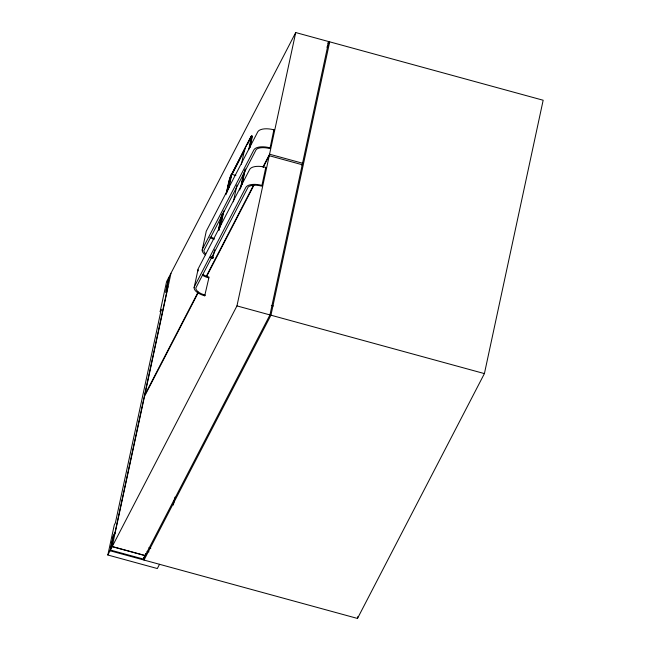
<?xml version="1.0" encoding="UTF-8"?>
<svg xmlns="http://www.w3.org/2000/svg" width="651" height="651" viewBox="0 0 651 651"><rect width="100%" height="100%" fill="white"/><g stroke="black" fill="none" stroke-linecap="round" stroke-linejoin="round"><path stroke-width="0.98" d="M251.31 139.176L249.463 147.801M107.838 555.002L114.291 524.966L115.39 522.843L161.236 309.575L160.13 311.699L166.591 281.655L168.788 277.407L165.566 292.429L167.397 288.889L115.097 532.201L113.266 535.74L110.035 550.762L107.838 555.002L157.322 568.543L159.528 564.295M110.401 550.054L112.167 546.653L145.157 555.677L143.399 559.079L110.401 550.054L113.307 536.53L115.072 533.136M112.167 546.653L144.522 396.321L198.238 292.69M194.128 287.701L198.002 269.677M202.192 250.155L206.066 232.13A13.761 6.201 12.1 0 1 206.383 230.959L257.739 131.884A13.761 6.201 12.1 0 1 273.876 129.834L270.108 147.883L269.742 148.591L267.333 148.046A12.035 5.42 12.1 0 0 256.25 149.453L203.893 250.464A12.035 5.42 12.1 0 0 205.732 253.857M143.399 559.079L143.798 557.199M145.083 555.083L144.017 560.055L270.946 315.198L329.699 41.843L543.162 100.238L484.409 373.593L357.489 618.45L110.035 550.762M145.23 555.539L269.953 314.921L302.235 164.736L269.245 155.703L236.956 305.897L112.241 546.514L145.23 555.539L145.653 553.562M221.788 214.212L218.679 228.704A5.843 0.635 -74.7 0 0 218.476 229.99M225.987 194.657L228.704 182.052A5.843 0.635 -74.7 0 1 230.657 175.811L231.455 174.24L235.865 175.444M221.47 216.702L218.948 228.452A6.884 0.749 -74.7 0 0 218.614 230.169M226.524 193.192L228.631 183.395A6.884 0.749 -74.7 0 1 228.851 182.418M219.175 227.996L221.698 216.262M226.743 192.786L228.843 183.004M198.197 270.946A13.761 6.201 12.1 0 1 198.319 268.505L249.675 169.431A13.761 6.201 12.1 0 1 265.803 167.38L261.93 185.405A13.761 6.201 12.1 0 0 245.801 187.455L194.446 286.53A13.761 6.201 12.1 0 0 204.707 295.798L209.052 277.098L206.749 276.358A12.035 5.42 12.1 0 1 202.974 274.478M210.257 257.438A13.761 6.201 12.1 0 0 212.771 258.252L214.716 249.748M219.997 227.533L223.391 211.746M228.053 190.027L231.455 174.24M220.966 224.66L223.936 210.843M228.81 188.147L231.78 174.33M233.351 201.777L236.956 184.998M241.407 164.272L244.8 148.477L250.855 136.84A5.843 0.635 -74.7 0 1 250.977 139.086L248.715 149.673M243.669 173.142L240.951 185.738A5.843 0.635 -74.7 0 1 240.252 188.375M243.995 173.231L241.277 185.828A5.843 0.635 -74.7 0 1 240.837 187.586M244.849 169.887L241.692 184.575A6.884 0.749 -74.7 0 1 241.472 185.551M249.479 148.338L251.376 139.517A6.884 0.749 -74.7 0 0 251.196 136.344L231.39 174.558A6.884 0.749 -74.7 0 0 229.673 179.326M242.017 184.664L245.386 169M250.017 147.443L251.701 139.607A6.884 0.749 -74.7 0 0 251.53 136.433L247.38 144.432M173.337 505.054L175.046 497.104M263.028 166.819L269.563 154.206L295.717 32.55L328.706 41.574L302.56 163.23L301.625 165.037M357.489 618.45L357.912 616.464M230.983 175.9L244.8 148.477M170.92 273.306L169.154 276.699L166.249 290.224L168.015 286.822M295.717 32.55L170.993 273.168L144.839 394.815L198.091 292.087M232.106 174.419L245.004 149.543M273.615 130.566L273.981 129.858M212.885 258.284L213.251 257.576L210.94 256.828M206.033 276.765L253.687 184.843M206.644 276.463L253.825 185.445M263.167 167.421L269.245 155.703M327.77 43.381L328.706 41.574M326.9 47.246L329.699 41.843M265.917 167.405L265.518 168.104M204.813 295.831L205.179 295.123L202.876 294.382A12.035 5.42 12.1 0 1 195.821 288.011L248.177 187A12.035 5.42 12.1 0 1 259.261 185.592L261.669 186.137L262.036 185.429M250.993 137.263L251.188 136.938A5.843 0.635 -74.7 0 1 251.432 138.484M270.108 147.883L270.002 147.85A13.761 6.201 12.1 0 0 253.866 149.901L202.51 248.983A13.761 6.201 12.1 0 0 205.35 254.883M269.563 154.206L302.56 163.23M208.686 277.806L208.58 277.782A13.761 6.201 12.1 0 1 202.371 275.21M271.321 305.457L273.274 305.994M236.956 305.897L269.953 314.921M270.946 315.198L484.409 373.593M148.859 547.8L150.788 548.321M147.028 551.34L148.957 551.861M239.999 189.229A5.843 0.635 -74.7 0 1 239.739 190.035M229.103 181.401A6.884 0.749 -74.7 0 1 229.38 180.36M229.038 182.142A5.843 0.635 -74.7 0 1 229.486 180.392M229.73 179.513A5.843 0.635 -74.7 0 1 230.251 177.853M230.511 177.113A5.843 0.635 -74.7 0 1 230.755 176.454M218.801 230.08A5.843 0.635 -74.7 0 1 219.013 228.794M218.948 230.267A6.884 0.749 -74.7 0 1 219.094 229.453M230.609 177.463A6.884 0.749 -74.7 0 1 230.91 176.592M231.203 175.819A6.884 0.749 -74.7 0 1 231.471 175.168M214.13 239.413A13.761 6.201 12.1 0 1 209.809 237.273M214.122 238.535A12.035 5.42 12.1 0 1 211.038 236.931"/></g></svg>
